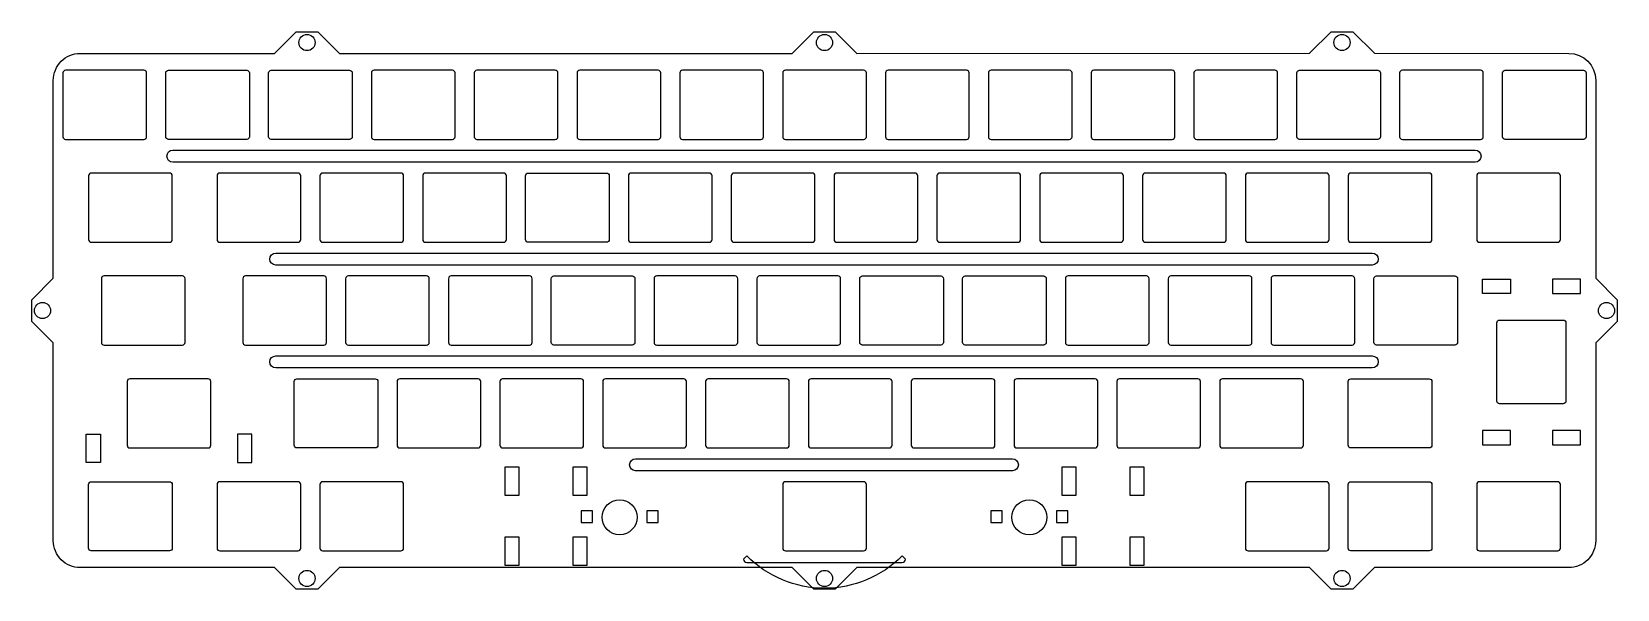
# Model space of a CAD drawing. Header units: millimetres. Extents: x -3 to 291, y -1 to 102.
import ezdxf

# ---------------------------------------------------------------- set-up
doc = ezdxf.new("R2010")
doc.units = ezdxf.units.MM
doc.layers.get('0').update_dxf_attribs({"linetype": 'CONTINUOUS'})

msp = doc.modelspace()

# ---------------------------------------------------------------- linework, layer by layer
for points in [[(5.95, 2.58, -0.414214), (0.95, 7.58), (0.95, 44.2), (-3.05, 48.2), (-3.05, 50.2), (-3.05, 52.2), (0.95, 56.2), (0.95, 92.83, -0.414214), (5.95, 97.83), (41.95, 97.83), (45.95, 101.83), (47.95, 101.83), (49.95, 101.83), (53.95, 97.83), (137.83, 97.83), (141.83, 101.83), (143.83, 101.83), (145.83, 101.83), (149.83, 97.83), (233.7, 97.84), (237.7, 101.84), (241.7, 101.84), (245.7, 97.84), (281.7, 97.83), (281.7, 97.83, -0.414134), (286.7, 92.83), (286.7, 56.2), (290.7, 52.2), (290.7, 50.2), (290.7, 48.2), (286.7, 44.2), (286.7, 7.58, -0.414214), (281.7, 2.58), (245.7, 2.58), (241.7, -1.42), (239.7, -1.42), (237.7, -1.42), (233.7, 2.58), (149.83, 2.58), (145.83, -1.42), (143.83, -1.42), (141.83, -1.42), (137.83, 2.58), (53.95, 2.58), (49.95, -1.42), (47.95, -1.42), (45.95, -1.42), (41.95, 2.58)], [(17.73, 94.7), (3.23, 94.7, 0.414214), (2.73, 94.2), (2.73, 82.4, 0.414214), (3.23, 81.9), (17.73, 81.9, 0.414214), (18.23, 82.4), (18.23, 94.2, 0.414214)], [(36.78, 81.9), (22.28, 81.9, -0.414214), (21.78, 82.4), (21.78, 94.2, -0.414214), (22.28, 94.7), (36.78, 94.7, -0.414214), (37.28, 94.2), (37.28, 82.4, -0.414214)], [(56.33, 94.2), (56.33, 82.4, -0.414214), (55.83, 81.9), (41.33, 81.9, -0.414214), (40.83, 82.4), (40.83, 94.2, -0.414214), (41.33, 94.7), (55.83, 94.7, -0.414214)], [(74.88, 94.7), (60.38, 94.7, 0.414214), (59.88, 94.2), (59.88, 82.4, 0.414214), (60.38, 81.9), (74.88, 81.9, 0.414214), (75.38, 82.4), (75.38, 94.2, 0.414214)], [(93.93, 81.9, 0.414214), (94.43, 82.4), (94.43, 94.2, 0.414214), (93.93, 94.7), (79.43, 94.7, 0.414214), (78.93, 94.2), (78.93, 82.4, 0.414214), (79.43, 81.9)], [(98.48, 81.9), (112.98, 81.9, 0.414214), (113.48, 82.4), (113.48, 94.2, 0.414214), (112.98, 94.7), (98.48, 94.7, 0.414214), (97.98, 94.2), (97.98, 82.4, 0.414214)], [(117.53, 94.7, 0.414214), (117.03, 94.2), (117.03, 82.4, 0.414214), (117.53, 81.9), (132.03, 81.9, 0.414214), (132.53, 82.4), (132.53, 94.2, 0.414214), (132.03, 94.7)], [(151.08, 94.7), (136.58, 94.7, 0.414214), (136.08, 94.2), (136.08, 82.4, 0.414214), (136.58, 81.9), (151.08, 81.9, 0.414214), (151.58, 82.4), (151.58, 94.2, 0.414214)], [(170.13, 94.7), (155.63, 94.7, 0.414214), (155.13, 94.2), (155.13, 82.4, 0.414214), (155.63, 81.9), (170.13, 81.9, 0.414214), (170.63, 82.4), (170.63, 94.2, 0.414214)], [(174.68, 81.9), (189.18, 81.9, 0.414214), (189.68, 82.4), (189.68, 94.2, 0.414214), (189.18, 94.7), (174.68, 94.7, 0.414214), (174.18, 94.2), (174.18, 82.4, 0.414214)], [(208.23, 81.9, 0.414214), (208.73, 82.4), (208.73, 94.2, 0.414214), (208.23, 94.7), (193.73, 94.7, 0.414214), (193.23, 94.2), (193.23, 82.4, 0.414214), (193.73, 81.9)], [(212.78, 81.9), (227.28, 81.9, 0.414214), (227.78, 82.4), (227.78, 94.2, 0.414214), (227.28, 94.7), (212.78, 94.7, 0.414214), (212.28, 94.2), (212.28, 82.4, 0.414214)], [(246.33, 81.9), (231.83, 81.9, -0.414214), (231.33, 82.4), (231.33, 94.2, -0.414214), (231.83, 94.7), (246.33, 94.7, -0.414214), (246.83, 94.2), (246.83, 82.4, -0.414214)], [(250.88, 81.9), (265.38, 81.9, 0.414214), (265.88, 82.4), (265.88, 94.2, 0.414214), (265.38, 94.7), (250.88, 94.7, 0.414214), (250.38, 94.2), (250.38, 82.4, 0.414214)], [(284.43, 94.7, -0.414214), (284.93, 94.2), (284.93, 82.4, -0.414214), (284.43, 81.9), (269.93, 81.9, -0.414214), (269.43, 82.4), (269.43, 94.2, -0.414214), (269.93, 94.7)], [(23.11, 77.67, -1), (23.11, 79.9), (264.35, 79.9, -1), (264.35, 77.67)], [(22.99, 63.35), (22.99, 75.15, 0.414214), (22.49, 75.65), (7.99, 75.65, 0.414214), (7.49, 75.15), (7.49, 63.35, 0.414214), (7.99, 62.85), (22.49, 62.85, 0.414214)], [(46.3, 75.65), (31.8, 75.65, 0.414214), (31.3, 75.15), (31.3, 63.35, 0.414214), (31.8, 62.85), (46.3, 62.85, 0.414214), (46.8, 63.35), (46.8, 75.15, 0.414214)], [(65.35, 75.65), (50.85, 75.65, 0.414214), (50.35, 75.15), (50.35, 63.35, 0.414214), (50.85, 62.85), (65.35, 62.85, 0.414214), (65.85, 63.35), (65.85, 75.15, 0.414214)], [(84.9, 63.35), (84.9, 75.15, 0.414214), (84.4, 75.65), (69.9, 75.65, 0.414214), (69.4, 75.15), (69.4, 63.35, 0.414214), (69.9, 62.85), (84.4, 62.85, 0.414214)], [(88.95, 75.65), (103.45, 75.65, -0.414214), (103.95, 75.15), (103.95, 63.35, -0.414214), (103.45, 62.85), (88.95, 62.85, -0.414214), (88.45, 63.35), (88.45, 75.15, -0.414214)], [(107.5, 75.15), (107.5, 63.35, 0.414214), (108, 62.85), (122.5, 62.85, 0.414214), (123, 63.35), (123, 75.15, 0.414214), (122.5, 75.65), (108, 75.65, 0.414214)], [(141.55, 62.85, 0.414214), (142.05, 63.35), (142.05, 75.15, 0.414214), (141.55, 75.65), (127.05, 75.65, 0.414214), (126.55, 75.15), (126.55, 63.35, 0.414214), (127.05, 62.85)], [(161.1, 75.15, 0.414214), (160.6, 75.65), (146.1, 75.65, 0.414214), (145.6, 75.15), (145.6, 63.35, 0.414214), (146.1, 62.85), (160.6, 62.85, 0.414214), (161.1, 63.35)], [(180.15, 63.35), (180.15, 75.15, 0.414214), (179.65, 75.65), (165.15, 75.65, 0.414214), (164.65, 75.15), (164.65, 63.35, 0.414214), (165.15, 62.85), (179.65, 62.85, 0.414214)], [(184.2, 62.85), (198.7, 62.85, 0.414214), (199.2, 63.35), (199.2, 75.15, 0.414214), (198.7, 75.65), (184.2, 75.65, 0.414214), (183.7, 75.15), (183.7, 63.35, 0.414214)], [(217.75, 62.85, 0.414214), (218.25, 63.35), (218.25, 75.15, 0.414214), (217.75, 75.65), (203.25, 75.65, 0.414214), (202.75, 75.15), (202.75, 63.35, 0.414214), (203.25, 62.85)], [(221.8, 75.15), (221.8, 63.35, 0.414214), (222.3, 62.85), (236.8, 62.85, 0.414214), (237.3, 63.35), (237.3, 75.15, 0.414214), (236.8, 75.65), (222.3, 75.65, 0.414214)], [(256.35, 75.15, 0.414214), (255.85, 75.65), (241.35, 75.65, 0.414214), (240.85, 75.15), (240.85, 63.35, 0.414214), (241.35, 62.85), (255.85, 62.85, 0.414214), (256.35, 63.35)], [(264.66, 63.35, 0.414214), (265.16, 62.85), (279.66, 62.85, 0.414214), (280.16, 63.35), (280.16, 75.15, 0.414214), (279.66, 75.65), (265.16, 75.65, 0.414214), (264.66, 75.15)], [(42.16, 58.62, -1), (42.16, 60.85), (245.3, 60.85, -1), (245.3, 58.62)], [(25.37, 44.3), (25.37, 56.1, 0.414214), (24.87, 56.6), (10.37, 56.6, 0.414214), (9.87, 56.1), (9.87, 44.3, 0.414214), (10.37, 43.8), (24.87, 43.8, 0.414214)], [(51.06, 43.8, 0.414214), (51.56, 44.3), (51.56, 56.1, 0.414214), (51.06, 56.6), (36.56, 56.6, 0.414214), (36.06, 56.1), (36.06, 44.3, 0.414214), (36.56, 43.8)], [(70.11, 56.6), (55.61, 56.6, 0.414214), (55.11, 56.1), (55.11, 44.3, 0.414214), (55.61, 43.8), (70.11, 43.8, 0.414214), (70.61, 44.3), (70.61, 56.1, 0.414214)], [(89.66, 56.1, 0.414214), (89.16, 56.6), (74.66, 56.6, 0.414214), (74.16, 56.1), (74.16, 44.3, 0.414214), (74.66, 43.8), (89.16, 43.8, 0.414214), (89.66, 44.3)], [(93.71, 56.6), (108.21, 56.6, -0.414214), (108.71, 56.1), (108.71, 44.3, -0.414214), (108.21, 43.8), (93.71, 43.8, -0.414214), (93.21, 44.3), (93.21, 56.1, -0.414214)], [(127.26, 43.8, 0.414214), (127.76, 44.3), (127.76, 56.1, 0.414214), (127.26, 56.6), (112.76, 56.6, 0.414214), (112.26, 56.1), (112.26, 44.3, 0.414214), (112.76, 43.8)], [(146.31, 56.6), (131.81, 56.6, 0.414214), (131.31, 56.1), (131.31, 44.3, 0.414214), (131.81, 43.8), (146.31, 43.8, 0.414214), (146.81, 44.3), (146.81, 56.1, 0.414214)], [(165.86, 56.1), (165.86, 44.3, -0.414214), (165.36, 43.8), (150.86, 43.8, -0.414214), (150.36, 44.3), (150.36, 56.1, -0.414214), (150.86, 56.6), (165.36, 56.6, -0.414214)], [(184.91, 56.1), (184.91, 44.3, -0.414214), (184.41, 43.8), (169.91, 43.8, -0.414214), (169.41, 44.3), (169.41, 56.1, -0.414214), (169.91, 56.6), (184.41, 56.6, -0.414214)], [(188.46, 56.1), (188.46, 44.3, 0.414214), (188.96, 43.8), (203.46, 43.8, 0.414214), (203.96, 44.3), (203.96, 56.1, 0.414214), (203.46, 56.6), (188.96, 56.6, 0.414214)], [(222.51, 43.8, 0.414214), (223.01, 44.3), (223.01, 56.1, 0.414214), (222.51, 56.6), (208.01, 56.6, 0.414214), (207.51, 56.1), (207.51, 44.3, 0.414214), (208.01, 43.8)], [(227.06, 43.8), (241.56, 43.8, 0.414214), (242.06, 44.3), (242.06, 56.1, 0.414214), (241.56, 56.6), (227.06, 56.6, 0.414214), (226.56, 56.1), (226.56, 44.3, 0.414214)], [(260.61, 43.8), (246.11, 43.8, -0.414214), (245.61, 44.3), (245.61, 56.1, -0.414214), (246.11, 56.6), (260.61, 56.6, -0.414214), (261.11, 56.1), (261.11, 44.3, -0.414214)], [(281.19, 33.43, -0.414214), (280.69, 32.93), (268.89, 32.93, -0.414214), (268.39, 33.43), (268.39, 47.93, -0.414214), (268.89, 48.43), (280.69, 48.43, -0.414214), (281.19, 47.93)], [(42.16, 41.8), (245.3, 41.8, -1), (245.3, 39.57), (42.16, 39.57, -1)], [(30.13, 37.05, 0.414214), (29.63, 37.55), (15.13, 37.55, 0.414214), (14.63, 37.05), (14.63, 25.25, 0.414214), (15.13, 24.75), (29.63, 24.75, 0.414214), (30.13, 25.25)], [(45.59, 37.05, -0.414214), (46.09, 37.55), (60.59, 37.55, -0.414214), (61.09, 37.05), (61.09, 25.25, -0.414214), (60.59, 24.75), (46.09, 24.75, -0.414214), (45.59, 25.25)], [(79.64, 24.75, 0.414214), (80.14, 25.25), (80.14, 37.05, 0.414214), (79.64, 37.55), (65.14, 37.55, 0.414214), (64.64, 37.05), (64.64, 25.25, 0.414214), (65.14, 24.75)], [(99.19, 37.05, 0.414214), (98.69, 37.55), (84.19, 37.55, 0.414214), (83.69, 37.05), (83.69, 25.25, 0.414214), (84.19, 24.75), (98.69, 24.75, 0.414214), (99.19, 25.25)], [(117.74, 24.75, 0.414214), (118.24, 25.25), (118.24, 37.05, 0.414214), (117.74, 37.55), (103.24, 37.55, 0.414214), (102.74, 37.05), (102.74, 25.25, 0.414214), (103.24, 24.75)], [(122.29, 37.55, 0.414214), (121.79, 37.05), (121.79, 25.25, 0.414214), (122.29, 24.75), (136.79, 24.75, 0.414214), (137.29, 25.25), (137.29, 37.05, 0.414214), (136.79, 37.55)], [(155.84, 37.55), (141.34, 37.55, 0.414214), (140.84, 37.05), (140.84, 25.25, 0.414214), (141.34, 24.75), (155.84, 24.75, 0.414214), (156.34, 25.25), (156.34, 37.05, 0.414214)], [(175.39, 37.05, 0.414214), (174.89, 37.55), (160.39, 37.55, 0.414214), (159.89, 37.05), (159.89, 25.25, 0.414214), (160.39, 24.75), (174.89, 24.75, 0.414214), (175.39, 25.25)], [(179.44, 24.75), (193.94, 24.75, 0.414214), (194.44, 25.25), (194.44, 37.05, 0.414214), (193.94, 37.55), (179.44, 37.55, 0.414214), (178.94, 37.05), (178.94, 25.25, 0.414214)], [(212.99, 37.55), (198.49, 37.55, 0.414214), (197.99, 37.05), (197.99, 25.25, 0.414214), (198.49, 24.75), (212.99, 24.75, 0.414214), (213.49, 25.25), (213.49, 37.05, 0.414214)], [(232.54, 25.25), (232.54, 37.05, 0.414214), (232.04, 37.55), (217.54, 37.55, 0.414214), (217.04, 37.05), (217.04, 25.25, 0.414214), (217.54, 24.75), (232.04, 24.75, 0.414214)], [(240.85, 25.25), (240.85, 37.05, -0.414214), (241.35, 37.55), (255.85, 37.55, -0.414214), (256.35, 37.05), (256.35, 25.25, -0.414214), (255.85, 24.75), (241.35, 24.75, -0.414214)], [(108.84, 20.52, -1), (108.84, 22.75), (178.63, 22.75, -1), (178.63, 20.52)], [(22.49, 5.7), (7.99, 5.7, -0.414214), (7.49, 6.2), (7.49, 18, -0.414214), (7.99, 18.5), (22.49, 18.5, -0.414214), (22.99, 18), (22.99, 6.2, -0.414214)], [(31.8, 18.5, 0.414214), (31.3, 18), (31.3, 6.2, 0.414214), (31.8, 5.7), (46.3, 5.7, 0.414214), (46.8, 6.2), (46.8, 18, 0.414214), (46.3, 18.5)], [(65.35, 5.7, 0.414214), (65.85, 6.2), (65.85, 18, 0.414214), (65.35, 18.5), (50.85, 18.5, 0.414214), (50.35, 18), (50.35, 6.2, 0.414214), (50.85, 5.7)], [(136.58, 5.7), (151.08, 5.7, 0.414214), (151.58, 6.2), (151.58, 18, 0.414214), (151.08, 18.5), (136.58, 18.5, 0.414214), (136.08, 18), (136.08, 6.2, 0.414214)], [(236.8, 5.7, 0.414214), (237.3, 6.2), (237.3, 18, 0.414214), (236.8, 18.5), (222.3, 18.5, 0.414214), (221.8, 18), (221.8, 6.2, 0.414214), (222.3, 5.7)], [(241.35, 5.7, -0.414214), (240.85, 6.2), (240.85, 18, -0.414214), (241.35, 18.5), (255.85, 18.5, -0.414214), (256.35, 18), (256.35, 6.2, -0.414214), (255.85, 5.7)], [(279.66, 18.5), (265.16, 18.5, 0.414214), (264.66, 18), (264.66, 6.2, 0.414214), (265.16, 5.7), (279.66, 5.7, 0.414214), (280.16, 6.2), (280.16, 18, 0.414214)], [(129.43, 3.54), (158.23, 3.54, 0.414214), (158.83, 4.14), (158.23, 4.74, -0.414214), (129.43, 4.74), (128.83, 4.14, -0.414214), (128.83, 4.14), (128.83, 4.14, 0.414214)]]:
    msp.add_lwpolyline(points, format="xyb", close=True)
for points in [[(265.71, 53.34), (265.71, 53.44), (265.71, 56.01), (265.81, 56.01), (270.92, 56.01), (270.92, 53.44), (270.92, 53.34), (270.82, 53.34), (265.81, 53.34)], [(278.77, 53.34), (283.78, 53.34), (283.88, 53.34), (283.88, 53.44), (283.88, 56.01), (278.77, 56.01), (278.67, 56.01), (278.67, 53.44), (278.67, 53.34)], [(9.72, 22.07), (7.05, 22.07), (7.05, 27.28), (9.72, 27.28)], [(35.05, 22.57), (35.05, 22.07), (35.55, 22.07), (37.22, 22.07), (37.72, 22.07), (37.72, 22.57), (37.72, 26.78), (37.72, 27.28), (37.22, 27.28), (35.55, 27.28), (35.05, 27.28), (35.05, 26.78)], [(270.92, 25.44), (270.92, 28.01), (265.81, 28.01), (265.71, 28.01), (265.71, 25.44), (265.71, 25.34), (265.81, 25.34), (270.82, 25.34), (270.92, 25.34)], [(283.78, 25.34), (283.88, 25.34), (283.88, 25.44), (283.88, 28.01), (278.77, 28.01), (278.67, 28.01), (278.67, 25.44), (278.67, 25.34), (278.77, 25.34)], [(87.28, 21.19), (84.61, 21.19), (84.61, 15.98), (87.28, 15.98)], [(97.19, 15.98), (99.86, 15.98), (99.86, 21.19), (97.19, 21.19)], [(187.79, 21.19), (187.79, 15.98), (190.46, 15.98), (190.46, 21.19)], [(200.38, 15.98), (203.04, 15.98), (203.04, 21.19), (200.38, 21.19)], [(98.72, 10.93), (100.86, 10.93), (100.86, 13.11), (98.72, 13.11)], [(110.89, 10.93), (113.03, 10.93), (113.03, 13.11), (110.89, 13.11)], [(174.63, 13.11), (174.63, 10.93), (176.76, 10.93), (176.76, 13.11)], [(186.79, 10.93), (188.93, 10.93), (188.93, 13.11), (186.79, 13.11)], [(87.28, 8.23), (84.61, 8.23), (84.61, 3.02), (87.28, 3.02)], [(99.86, 3.02), (99.86, 8.23), (97.19, 8.23), (97.19, 3.02)], [(187.79, 3.02), (190.46, 3.02), (190.46, 8.23), (187.79, 8.23)], [(200.38, 8.23), (200.38, 3.02), (203.04, 3.02), (203.04, 8.23)]]:
    msp.add_lwpolyline(points, close=True)
for centre, radius in [((47.95, 99.83), 1.5), ((143.83, 99.83), 1.5), ((239.7, 99.84), 1.5), ((-1.05, 50.2), 1.5), ((288.7, 50.2), 1.5), ((105.87, 11.92), 3.24), ((181.78, 11.92), 3.24), ((47.95, 0.58), 1.5), ((143.83, 0.58), 1.5), ((239.7, 0.58), 1.5)]:
    msp.add_circle(centre, radius)

doc.saveas('drawing.dxf')
